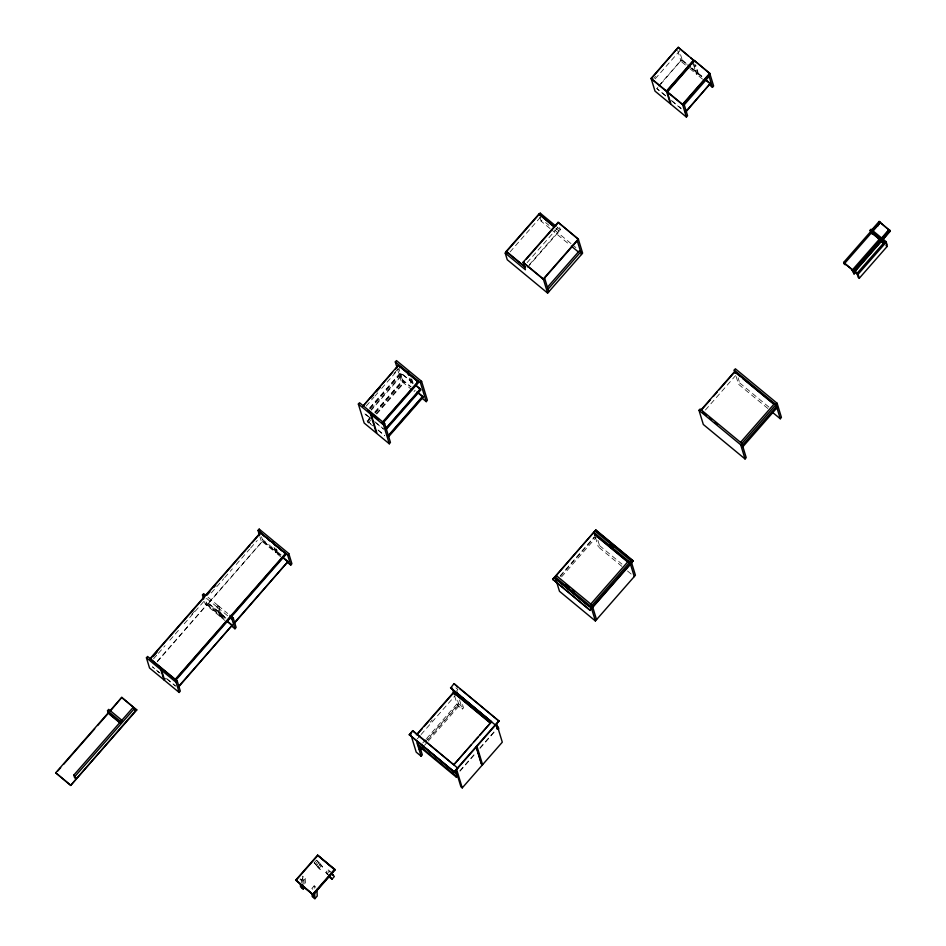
<?xml version="1.0" encoding="UTF-8"?>
<svg xmlns="http://www.w3.org/2000/svg" width="946" height="946" viewBox="0 0 946 946"><rect width="100%" height="100%" fill="white"/><g stroke="black" fill="none" stroke-linecap="round" stroke-linejoin="round"><path stroke-width="0.71" stroke-dasharray="4.73 3.55" d="M393.997 373.363L397.864 368.952M366.173 406.07L373.906 397.237M374.876 396.138L377.773 392.827M381.64 388.416L399.046 368.55M653.745 78.565L655.661 76.389M655.129 78.896L679.062 51.581M369.65 407.939L400.584 372.629L413.757 383.497M369.78 408.365L400.714 373.055L412.787 383.024M369.992 409.062L400.938 373.753L400.584 372.629M191.683 614.344L194.569 611.057M371.128 409.476L402.062 374.167L402.287 374.876L371.34 410.174M153.571 658.794L157.403 654.419M158.36 653.331L165.065 645.669M169.866 640.206L180.402 628.168M184.234 623.792L206.275 598.641M211.277 592.929L223.741 578.716M224.699 577.616L232.361 568.865M236.204 564.49L249.614 549.177M250.572 548.089L257.288 540.426M510.036 251.943L540.769 216.859M658.593 86.015L681.569 59.799L687.092 64.363M665.653 95.924L656.82 88.617L659.681 85.341M660.639 84.253L681.569 59.799M208.085 597.304L218.088 605.57L220.95 614.924L219.779 616.248L205.329 604.305L206.5 602.98L205.27 598.972M275.96 548.692L276.74 551.234L275.582 552.57L261.131 540.627L262.29 539.303L261.51 536.749M412.196 390.048L401.104 380.883L402.263 379.547L398.952 368.704M550.052 228.542L541.077 221.128L542.235 219.791L544.482 221.648M685.436 65.002L681.049 61.372L682.208 60.047L679.287 50.457M370.501 420.201L368.774 423.11L367.426 421.999L367.083 420.875L369.981 417.564M374.817 412.042L402.854 380.044L404.545 382.29L376.508 414.289M370.111 417.99L367.214 421.301L372.7 425.83M374.947 412.468L402.984 380.469L410.67 386.819M157.213 661.349L207.056 604.47L224.533 618.909M225.834 617.998L208.226 603.134L262.846 540.781L281.423 556.13M157.343 661.762L207.056 604.47M208.357 603.56L262.846 540.781M367.426 421.999L370.335 418.688M375.172 413.177L403.197 381.179M376.295 413.579L404.332 381.581L404.545 382.29M219.779 616.248L216.93 606.906L218.088 605.57M224.947 620.517L220.501 616.839L217.639 607.498L218.81 606.161L227.702 613.516M414.029 391.561L415.188 390.225M527.099 262.645L558.802 226.461M220.501 616.839L221.671 615.515L218.81 606.161M280.737 556.839L276.291 553.162L277.462 551.837L276.681 549.283M529.322 264.714L559.098 230.729L555.74 227.951M689.811 68.62L696.398 74.06L697.557 72.724L695.05 64.517M527.537 267.34L560.399 229.831L559.677 227.466M702.594 79.18L697.107 74.651L698.278 73.315L695.771 65.108M456.729 690.781L457.899 689.457L455.925 687.825M430.217 722.2L432.121 720.024M417.292 738.85L420.154 735.586M421.112 734.498L455.44 695.322M560.209 575.747L594.053 537.115M705.409 410.032L735.574 375.597M560.15 576.552L594.963 536.82M561.557 576.859L596.37 537.127M314.167 862.858L316.508 860.186L319.192 862.421L322.657 866.867L320.327 869.54L314.167 862.858L320.327 869.54M422.708 743.012L425.57 739.748M426.528 738.66L457.036 703.836L458.384 704.947L458.775 706.224L428.254 741.049M302.98 883.718L302.862 881.057L305.203 878.396L302.507 876.162L302.803 882.843M316.863 865.082L319.192 862.421M425.002 742.113L458.597 703.777L456.989 698.526M767.868 408.506L738.542 384.277L739.701 382.941L738.128 377.797M427.864 739.772L458.384 704.947M317.631 867.305L319.961 864.644L316.508 860.186M424.447 745.401L427.308 742.137M621.912 566.382L598.357 546.918L599.528 545.582L597.848 540.107M454.612 695.913L457.426 705.113L462.358 709.193L463.528 707.856L461.92 702.606M314.178 885.811L311.849 888.471L313.185 889.583L315.526 886.922L314.178 885.811L314.356 889.808M327.576 874.719L325.838 872.496L328.179 869.835L330.864 872.058M327.186 873.607L329.515 870.947M459.874 770.777L475.129 753.371M479.894 747.931L495.16 730.513M460.004 771.203L475.259 753.796M480.024 748.357L495.29 730.939M682.208 60.047L686.595 63.666M692.082 68.195L697.557 72.724M698.278 73.315L703.765 77.844M691.514 68.006L703.658 78.057M681.699 60.225L687.222 64.789M691.644 68.431L703.789 78.471M665.523 95.499L656.82 88.617M672.145 100.974L680.99 108.282M671.175 100.489L682.22 109.618M557.028 227.04L560.399 229.831M555.87 228.376L559.228 231.155L558.152 227.619M545.606 222.582L548.976 225.361M554.581 229.996L571.408 243.902M572.531 244.825L575.901 247.604M739.701 382.941L769.027 407.182M551.175 229.464L570.249 245.227M400.938 373.753L402.287 374.876M402.263 379.547L411.143 386.879M599.528 545.582L621.96 564.123M627.529 571.017L632.011 574.73M370.3 417.978L364.813 413.449L366.516 415.696L366.291 414.987M374.687 421.609L383.461 428.857M364.943 413.875L370.43 418.404M375.917 422.945L383.591 429.283M367.083 420.875L372.57 425.404M378.057 429.933L384.644 435.373M378.187 430.359L384.774 435.799M262.29 539.303L276.74 551.234M277.462 551.837L281.908 555.503M262.976 541.207L280.465 555.657M458.597 703.777L463.528 707.856M206.926 598.641L216.93 606.906M217.639 607.498L227.643 615.763M208.226 603.134L225.704 617.584M206.5 602.98L220.95 614.924M221.671 615.515L225.006 618.27M207.186 604.884L224.663 619.334M160.075 673.126L152.424 666.812L159.117 672.653M166.638 678.554L175.377 685.767M166.768 678.968L175.507 686.193M319.961 864.644L322.657 866.867M325.838 872.496L328.534 874.719M302.862 881.057L300.178 878.834L300.296 881.495M328.179 869.835L329.906 872.058M693.347 62.33L697.107 74.651M693.465 64.47L696.398 74.06M677.703 50.422L681.049 61.372M736.177 376.555L738.542 384.277M539.847 217.131L541.077 221.128M595.424 537.34L598.357 546.918M411.877 379.381L413.118 383.449M411.155 378.79L412.811 384.218M409.878 378.01L411.948 384.786M409.583 378.767L411.652 385.542M397.367 368.68L401.104 380.883M459.543 699.993L462.358 709.193M274.742 548.065L276.291 553.162M274.021 547.474L275.582 552.57M259.961 536.808L261.131 540.627M204.513 601.644L205.329 604.305M305.203 878.396L305.546 886.402M304.151 883.954L303.855 877.285L301.526 879.946L301.632 882.606M317.856 861.309L315.515 863.97L318.979 868.416L321.309 865.756L317.856 861.309"/><path stroke-width="1.42" d="M358.357 404.06L359.527 402.736L371.731 412.823L370.572 414.147L376.366 433.126L364.163 423.039L358.357 404.06L370.572 414.147M396.953 367.332L395.298 361.904L396.469 360.58L408.672 370.655L407.501 371.991L408.329 374.699M382.645 423.477L418.416 382.657L418.061 381.522L398.325 365.203L362.685 406.461L392.649 372.251M395.546 368.94L398.455 365.629L418.191 381.948L382.421 422.767M370.631 398.337L373.528 395.026M376.425 391.715L380.292 387.304M651.096 78.364L666.445 91.041L670.347 103.788L654.999 91.112L651.096 78.364L678.317 47.3L693.796 60.402L666.575 91.466L651.226 78.79L678.317 47.3M163.989 679.926L149.539 667.994L146.417 657.789L147.588 656.465L162.038 668.408L160.867 669.733L163.989 679.926L165.148 678.601M258.01 530.434L259.18 529.11L273.631 541.041L272.46 542.377L258.01 530.434L259.571 535.531M203.697 598.972L202.479 594.963L203.638 593.639L205.861 595.472L245.014 550.832M506.772 253.02L506.252 251.317L538.913 214.044L554.616 227.028M260.387 532.716L149.965 658.747L175.093 679.512L285.515 553.481L260.387 532.716L260.729 533.851M505.211 253.079L525.408 269.764L523.114 262.255L558.105 222.322L578.302 239.007L582.63 253.161L547.639 293.106L507.245 259.736L505.211 253.079L540.201 213.146L555.917 226.118M150.095 659.161L204.714 596.82L202.479 594.963M245.18 550.643L249.969 545.168M251.884 542.98L260.517 533.142M153.181 656.595L157.012 652.22M207.056 595.105L209.929 591.818M213.772 587.442L215.688 585.255M107.525 710.706L108.695 709.37L122.152 720.497L120.993 721.822L107.525 710.706L108.187 712.882L120.532 723.075M110.138 710.671L121.798 697.356L136.744 710.008L70.643 785.452L55.696 772.787L108.187 712.882M57.777 771.002L60.686 767.667M63.607 764.344L94.718 728.846M97.627 725.511L108.317 713.308M110.268 711.085L121.798 697.356M371.281 414.738L372.452 413.414L384.655 423.501L390.462 442.468L389.291 443.804L377.087 433.717L371.281 414.738L383.497 424.825L389.291 443.804M409.05 375.29L408.223 372.582L409.393 371.258L421.597 381.344L427.403 400.312L426.232 401.648L421.798 397.97M666.445 91.041L693.666 59.976M683.804 103.41L687.576 115.731L686.406 117.068L671.057 104.379L667.167 91.632L694.388 60.579L709.725 73.256L713.627 86.003L712.456 87.328L709.169 84.608M688.676 67.651L667.297 92.058L682.645 104.746L709.855 73.682L694.388 60.579M691.597 64.328L694.506 61.005M161.589 670.324L162.759 668.999L177.209 680.931L180.319 691.136L179.161 692.46L164.71 680.517L161.589 670.324L176.039 682.267L179.161 692.46M382.29 422.342L418.061 381.522M73.812 775.093L75.16 776.205L75.952 778.818L74.604 777.707L73.812 775.093L132.913 707.643L134.261 708.755L135.053 711.368M524.403 261.356L523.244 262.681L543.442 279.366L578.432 239.433L558.105 222.322M526.331 259.157L558.235 222.748M75.16 776.205L134.261 708.755M383.497 424.825L384.655 423.501M426.232 401.648L420.426 382.669L421.597 381.344M70.643 785.452L136.614 709.595M385.53 428.668L420.331 388.936L415.944 385.318M385.661 429.082L420.462 389.362L416.074 385.743M385.873 429.791L420.686 390.071L420.331 388.936M387.801 436.082L422.602 396.362L417.115 391.833M387.931 436.508L422.732 396.788L418.345 393.158M175.223 679.926L285.645 553.907L284.297 552.795L285.858 554.616L231.238 616.958L231.013 616.248M388.144 437.218L422.945 397.497L422.602 396.362M175.436 680.635L230.067 618.294L229.854 617.584L232.089 619.441L234.951 628.783L236.122 627.446L233.26 618.105L229.925 615.349M176.039 682.267L177.209 680.931M287.631 554.912L288.79 553.576L274.34 541.632L273.181 542.969L287.631 554.912L290.741 565.105L291.912 563.769L288.79 553.576M686.406 117.068L682.515 104.32L709.725 73.256M232.089 619.441L233.26 618.105M684.242 104.829L709.122 76.425M178.522 686.489L232.184 625.235L226.721 620.718M234.312 622.799L287.986 561.546L282.523 557.04M178.652 686.902L232.184 625.235M234.442 623.225L287.986 561.546M685.412 111.924L710.292 83.532L704.77 78.967M685.543 112.349L710.292 83.532M547.639 293.106L543.311 278.952L578.302 239.007M547.639 287.016L579.342 250.832L580.678 251.955L548.018 289.228M457.58 775.886L456.41 777.222L455.972 775.803L457.143 774.467L409.287 734.652L412.787 730.655L457.793 768.164M491.021 721.408L450.627 688.038L453.997 683.615L499.015 721.124L454.293 772.161L409.287 734.652M409.417 735.077L412.787 730.655M698.988 410.328L700.146 408.991L741.889 443.473L746.217 457.639L745.046 458.964L703.316 424.482L698.988 410.328L740.718 444.809L745.046 458.964M735.208 373.374L734.214 370.123L735.373 368.786L777.115 403.268L781.443 417.434L780.273 418.759L772.374 412.243M416.346 734.817L453.524 692.366L490.359 722.803M591.617 608.633L590.056 610.418L552.677 579.212L595.838 529.961L633.087 560.73L631.656 562.929M700.584 410.41L734.64 371.53L773.911 403.977M417.423 734.143L422.188 728.704M424.104 726.528L428.869 721.089M430.773 718.913L453.654 692.791L490.489 723.229M552.807 579.638L595.838 529.961M701.684 409.724L710.446 399.72M713.367 396.398L717.257 391.951M719.197 389.728L734.77 371.955L740.387 376.591M295.85 879.969L317.62 855.125L334.671 869.208L334.931 870.06L313.161 894.916L295.85 879.969L313.161 894.916M418.546 742.586L417.387 743.911L455.972 775.803M458.597 696.871L459.768 695.547L491.542 721.798L479.87 735.03M870.97 233.13L870.107 230.304L871.03 229.239L886.118 241.691L886.981 244.529L886.047 245.593L887.123 246.48L859.287 278.254L858.211 277.367L856.993 273.406L884.829 241.632L885.917 242.519L887.123 246.48M879.141 221.435L871.361 230.316L872.437 231.202L880.218 222.334L879.141 221.435L890.304 231.167L882.523 240.036L890.091 230.481L889.015 229.594L881.234 238.475M872.046 234.029L871.609 232.61L844.707 263.319L845.145 264.738L844.057 263.839L843.631 262.432L870.533 231.723L880.407 239.882M872.543 229.89L875.464 226.555M872.543 231.545L880.324 222.665L889.122 229.937L882.311 237.706M877.51 226.342L880.218 222.334M419.291 749.575L421.195 747.399M420.627 749.752L422.543 747.577M300.402 884.167L300.521 886.84L303.217 889.063L304.778 887.289M410.588 733.741L416.216 752.153L421.147 756.232L422.318 754.896L419.504 745.696M856 271.762L854.084 273.95L852.133 270.237L879.981 238.463L880.549 240.343M854.084 273.95L853.209 271.124L881.057 239.35L881.625 241.242M857.786 274.375L854.581 271.478L881.483 240.769L883.552 242.472M854.687 271.809L881.589 241.112L883.659 242.815M312.901 894.065L334.671 869.208M886.118 241.691L885.184 242.767L870.107 230.304M859.287 278.254L858.069 274.293L885.917 242.519M312.074 893.804L312.192 896.477L314.888 898.7L317.217 896.039L316.922 889.37M329.303 876.954L331.999 879.177L334.328 876.516L331.727 873.17M590.777 604.068L628.499 561.025M631.006 560.812L635.428 575.251L595.377 620.954L590.966 606.516L631.006 560.812L595.105 531.144M471.167 744.963L453.761 764.829L491.471 721.786M474.064 741.652L477.931 737.23M590.056 610.418L591.487 608.219L555.574 578.55L555.054 576.847L590.966 606.516M592.645 606.883L630.367 563.84M633.087 560.73L631.526 562.503L630.178 561.392M592.775 607.308L630.497 564.265M740.541 442.361L774.597 403.493M454.163 771.735L498.885 720.698M740.718 444.809L777.115 403.268M742.444 445.318L776.512 406.449M742.882 446.737L776.938 407.856M497.194 728.763L498.353 727.427L496.082 725.558M455.688 769.701L460.915 786.788L462.251 787.9L481.963 765.397L476.346 746.997M476.417 747.801L481.242 763.576L482.59 764.687L502.302 742.196L496.674 723.785M678.448 47.726L688.31 55.873M690.509 57.694L693.796 60.402M688.191 65.274L690.403 67.095M704.9 79.393L710.422 83.958M876.942 235.176L879.141 236.997M871.715 232.953L880.513 240.213M878.503 239.362L882.819 242.921M667.167 91.632L682.515 104.32M856.993 273.406L858.069 274.293M843.631 262.432L852.405 269.681M854.581 271.478L857.679 274.033M844.813 263.662L852.512 270.012M852.133 270.237L853.209 271.124M734.214 370.123L775.945 404.604L780.273 418.759M742.622 378.447L774.041 404.403M553.623 226.52L538.913 214.044M571.36 246.161L578.101 251.719M523.114 262.255L543.311 278.952M702.831 412.267L706.189 415.046M709.559 417.825L711.806 419.681M715.164 422.46L717.411 424.316M506.252 251.317L525.326 267.079M506.382 251.742L525.456 267.505M395.298 361.904L407.501 371.991M408.223 372.582L420.426 382.669M595.968 530.375L633.217 561.155M610.123 544.813L613.457 547.58M419.338 388.96L420.686 390.071M629.019 562.728L594.455 534.171L593.946 532.48L629.847 562.137L634.258 576.587M595.933 535.708L594.585 534.596L595.022 536.015M597.931 537.363L628.026 562.231M422.945 397.497L421.384 395.676M368.029 410.564L379.003 419.622M556.224 575.523L592.125 605.18L596.548 619.63M565.661 584.593L569.007 587.348M572.354 590.115L574.577 591.96M589.145 606.611L555.704 578.976L559.476 591.297L595.377 620.954M552.677 579.212L589.926 609.993M457.497 686.82L453.997 683.615M459.744 688.676L499.015 721.124M450.497 687.612L495.515 725.121M262.692 534.951L264.88 536.749M268.167 539.457L270.343 541.266M273.631 543.974L276.906 546.682M279.094 548.491L282.369 551.199M282.653 557.466L288.116 561.971M287.407 562.35L290.741 565.105M412.917 731.081L453.311 764.451M417.943 741.77L457.013 774.041M417.813 745.33L456.41 777.222M227.951 622.042L232.314 625.649M231.616 626.027L234.951 628.783M146.417 657.789L160.867 669.733M334.931 870.06L317.62 855.125M121.928 697.781L136.744 710.008M331.632 874.293L332.98 875.405L331.254 873.17M109.44 714.23L120.662 723.501M55.696 772.787L70.512 785.026M329.397 875.83L331.999 879.177M328.912 875.83L330.651 878.065M890.091 230.481L890.304 231.167M889.015 229.594L889.216 230.28M708.696 75.018L712.456 87.328M577.261 240.769L581.459 254.498M540.201 213.146L541.017 215.806M544.6 278.041L548.798 291.77M416.855 380.836L417.068 381.545M399.791 366.741L400.016 367.45M398.325 365.203L398.668 366.339M498.353 727.427L498.79 728.846M496.13 725.298L497.336 729.248M476.961 746.288L482.59 764.687M459.508 694.719L460.312 697.344M457.131 692.105L458.739 697.356M452.2 688.026L454.092 694.21M456.634 769.488L462.251 787.9M416.323 740.458L421.147 756.232M285.515 553.481L285.858 554.616M259.18 529.11L259.949 531.652M314.592 892.031L314.888 898.7M313.363 893.58L313.54 897.588M303.039 885.054L303.217 889.063M301.75 885.279L301.869 887.951M317.75 855.551L295.98 880.395L313.031 894.49L334.801 869.634L317.75 855.551"/></g></svg>
